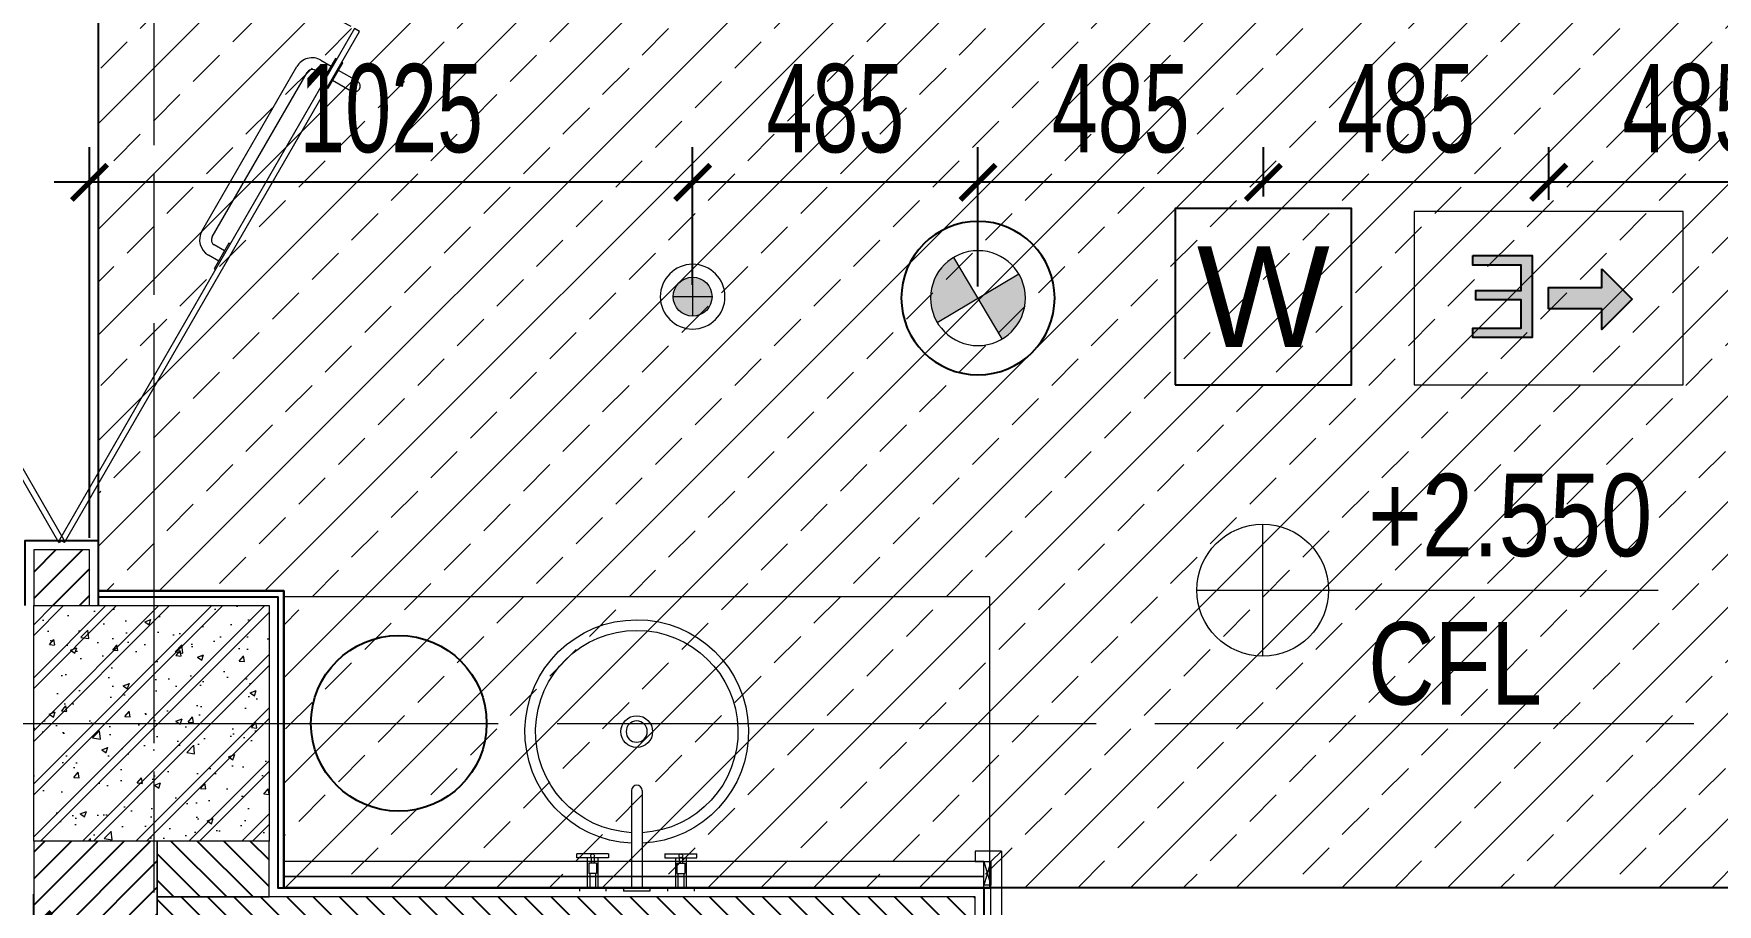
# Model space of a CAD drawing. Header units: millimetres. Extents: x -343543 to 400519, y -115663 to 104219.
# Drawn here: x -254459 to -251597, y 9692 to 11172 of the extents above; entities that cross this region are included whole.
import ezdxf
from ezdxf.enums import TextEntityAlignment as Align
from ezdxf.xclip import XClip

# ---------------------------------------------------------------- set-up
doc = ezdxf.new("R2010")
doc.units = ezdxf.units.MM
doc.header["$XCLIPFRAME"] = 0
doc.linetypes.add('XREF MAT BANG TUONG XAY$0$CENTER', pattern=[50.8, 31.75, -6.35, 6.35, -6.35])
doc.layers.get('0').update_dxf_attribs({"color": 231, "lineweight": 0})
doc.layers.get('DefPoints').update_dxf_attribs({"color": 191})
for name, color, linetype, lineweight in [('1-INNO-E-Emergency', 1, 'EME', 5), ('A-CLNG', 157, 'Continuous', 25), ('A-PATT', 252, 'Continuous', 9), ('A-SYMBOLS', 10, 'Continuous', 13), ('E-EX', 3, 'Continuous', 25), ('fix lighting', 2, 'Continuous', 5), ('SME-E-LTG-DIM', 55, 'Continuous', 18), ('XREF MAT BANG TUONG XAY$0$$0$A-WALL-INT', 8, 'Continuous', 9), ('XREF MAT BANG TUONG XAY$0$01.Xref _MB T1$0$A-DOOR', 8, 'Continuous', 9), ('XREF MAT BANG TUONG XAY$0$01.Xref _MB T1$0$A-FURN', 8, 'Continuous', 5), ('XREF MAT BANG TUONG XAY$0$01.Xref _MB T1$0$A-TEXT', 8, 'Continuous', 25), ('XREF MAT BANG TUONG XAY$0$A-GRID', 8, 'XREF MAT BANG TUONG XAY$0$CENTER', 15), ('XREF MAT BANG TUONG XAY$0$A-WALL-INT', 8, 'Continuous', 9), ('XREF MAT BANG TUONG XAY$0$xref_IKIGAI_Cot$0$A-FNSH', 8, 'Continuous', 9), ('XREF MAT BANG TUONG XAY$0$xref_IKIGAI_Cot$0$A-PATT', 8, 'Continuous', 5)]:
    doc.layers.add(name, color=color, linetype=linetype, lineweight=lineweight)
for name, color, linetype in [('EL - BLOCK - DATA', 2, 'Continuous'), ('XREF MAT BANG NOI THAT$0$A-FURN', 8, 'Continuous'), ('XREF MAT BANG TUONG XAY$0$A-FNSH', 8, 'Continuous'), ('XREF MAT BANG TUONG XAY$0$A-FURN', 8, 'Continuous'), ('XREF MAT BANG TUONG XAY$0$A-PATT', 8, 'Continuous')]:
    doc.layers.add(name, color=color, linetype=linetype)
doc.styles.add('ELV-TEXT', font='arial.ttf')
doc.styles.add('ROMANSssss', font='vntimeh.shx', dxfattribs={"width": 0.7})
doc.styles.add('SM-DIMTEXT', font='SME.shx', dxfattribs={"width": 0.7})
doc.styles.add('VTK _ Arial_2.5 mm', font='arial.ttf', dxfattribs={"width": 0.8, "height": 2.5})
doc.linetypes.add('EME', pattern='A,2463.214661,-165.6529,["E",ROMANSssss,S=300,R=360,X=0,Y=-153.361507],-321.423057,2528.257516', length=5478.548134)
doc.dimstyles.new('SDIM-100', dxfattribs={"dimscale": 100, "dimtxt": 2, "dimasz": 0.6, "dimexe": 0.6, "dimexo": 0.2, "dimgap": 0.5, "dimtad": 1, "dimdec": 0, "dimzin": 12, "dimtxsty": 'SM-DIMTEXT', "dimblk": 'ARCHTICK', "dimblk1": 'ARCHTICK', "dimblk2": 'ARCHTICK', "dimcen": 0.12, "dimdle": 0.6, "dimclrd": 7, "dimclre": 8, "dimadec": 0, "dimazin": 3, "dimtfac": 2, "dimtix": 1, "dimtmove": 1, "dimatfit": 3, "dimfxl": 1, "dimtzin": 0, "dimarcsym": 1})

# ---------------------------------------------------------------- blocks, each defined once
blk = doc.blocks.new('XREF MAT BANG TUONG XAY$0$00.xref_IKIGAI_Truc')
at = {"layer": 'XREF MAT BANG TUONG XAY$0$A-GRID', "color": 8, "ltscale": 20}
for points in [[(8600, -4179.1), (8600, 22924.4)], [(-2907.5, 10000), (42750, 10000)]]:
    blk.add_lwpolyline(points, dxfattribs=at)
blk = doc.blocks.new('*U220')
at = {"layer": 'XREF MAT BANG TUONG XAY$0$A-PATT'}
h = blk.add_hatch(dxfattribs=at)
h.set_pattern_fill('ANSI31', color=8, scale=10)
h.set_pattern_definition([(45, (38946.79, -11293.564), (-22.45064, 22.45064), [])])
h.paths.add_polyline_path([(-38.7, 47.5), (3461.3, 47.5), (3461.3, -162.5), (-38.7, -162.5)])
at = {"layer": 'XREF MAT BANG TUONG XAY$0$A-WALL-INT', "color": 8}
blk.add_lwpolyline([(-38.7, 47.5), (3461.3, 47.5), (3461.3, -162.5), (-38.7, -162.5)], close=True, dxfattribs=at)
blk = doc.blocks.new('XREF MAT BANG TUONG XAY$0$01.Xref _MB T1$0$Phong tam')
at = {"layer": 'XREF MAT BANG TUONG XAY$0$A-FURN', "color": 8, "xscale": -1, "rotation": 270}
blk.add_blockref('*U220', (-47.5, 3338.7), dxfattribs=at)
blk = doc.blocks.new('XREF MAT BANG TUONG XAY$0$xref_IKIGAI_Cot')
at = {"layer": 'XREF MAT BANG TUONG XAY$0$xref_IKIGAI_Cot$0$A-PATT'}
h = blk.add_hatch(dxfattribs=at)
h.set_pattern_fill('BT-01', color=8, scale=15, pattern_type=2)
h.set_pattern_definition([(50, (180, 180), (107.589, -9.4128), [11.25, -123.75]), (355, (180, 180), (-20.8127, 112.8288), [9, -99]), (100.4514, (188.97, 179.22), (86.7764, 103.4159), [9.561, -105.1713]), (46.1842, (180, 210), (160.0862, -24.8279), [16.875, -185.625]), (96.6356, (193.34, 207.93), (140.1994, 146.1177), [14.3415, -157.757]), (351.1842, (180, 210), (140.1993, 146.1178), [13.5, -148.5]), (21, (195, 202.5), (89.53606, -60.39283), [11.25, -123.75]), (326, (195, 202.5), (36.4973, 108.7725), [9, -99]), (71.4514, (202.46, 197.47), (126.0334, 48.3796), [9.561, -105.1713]), (37.5, (180, 180), (1.82398, 49.93408), [0, -97.8, 0, -100.5, 0, -99.375]), (7.5, (180, 180), (39.46043, 59.16176), [0, -57.3, 0, -95.55, 0, -37.875]), (327.5, (146.55, 180), (80.07337, -3.38323), [0, -37.5, 0, -117, 0, -155.25]), (317.5, (131.55, 180), (87.47793, 15.01575), [0, -48.75, 0, -77.7, 0, -110.25]), (45, (180, 180), (-45.07806, 45.07806), []), (45, (180, 198.375), (-45.07806, 45.07806), [])])
h.paths.add_polyline_path([(8395, 10200), (8795, 10200), (8795, 9800), (8395, 9800)])
at = {"layer": 'XREF MAT BANG TUONG XAY$0$A-GRID', "color": 8, "ltscale": 20}
for points in [[(8600, -4179.1), (8600, 22924.4)], [(-2907.5, 10000), (42750, 10000)]]:
    blk.add_lwpolyline(points, dxfattribs=at)
at = {"layer": 'XREF MAT BANG TUONG XAY$0$xref_IKIGAI_Cot$0$A-FNSH', "color": 8}
blk.add_lwpolyline([(8395, 10200), (8795, 10200), (8795, 9800), (8395, 9800)], close=True, dxfattribs=at)
blk = doc.blocks.new('*U217')
at = {"layer": 'XREF MAT BANG TUONG XAY$0$A-PATT'}
h = blk.add_hatch(dxfattribs=at)
h.set_pattern_fill('ANSI31', color=8, scale=10)
h.set_pattern_definition([(45, (36836.79, -11178.564), (-22.45064, 22.45064), [])])
h.paths.add_polyline_path([(-38.7, 47.5), (1351.3, 47.5), (1351.3, -47.5), (-38.7, -47.5)])
at = {"layer": 'XREF MAT BANG TUONG XAY$0$A-WALL-INT', "color": 8}
blk.add_lwpolyline([(-38.7, 47.5), (1351.3, 47.5), (1351.3, -47.5), (-38.7, -47.5)], close=True, dxfattribs=at)
blk = doc.blocks.new('*U271')
at = {"layer": 'XREF MAT BANG TUONG XAY$0$A-PATT'}
h = blk.add_hatch(dxfattribs=at)
h.set_pattern_fill('ANSI31', color=8, scale=10)
h.set_pattern_definition([(45, (35636.78, -11178.564), (-22.45064, 22.45064), [])])
h.paths.add_polyline_path([(-38.7, 47.5), (151.3, 47.5), (151.3, -47.5), (-38.7, -47.5)])
at = {"layer": 'XREF MAT BANG TUONG XAY$0$A-WALL-INT', "color": 8}
blk.add_lwpolyline([(-38.7, 47.5), (151.3, 47.5), (151.3, -47.5), (-38.7, -47.5)], close=True, dxfattribs=at)
blk = doc.blocks.new('XREF MAT BANG TUONG XAY$0$01.Xref _MB T1$0$YLD.Studio-01-146')
at = {"color": 8}
for p, q in [((-56.7, 102), (-63, 102)), ((-63, 48), (-63, 102)), ((-56.7, 48), (-56.7, 102)), ((-5.4, 97.5), (-5.4, 52.5)), ((-5.4, 97.5), (0, 97.5)), ((-56.7, 84), (-5.4, 84)), ((-56.7, 77.7), (-47.7, 77.7)), ((-56.7, 72.3), (-47.7, 72.3)), ((-56.7, 66), (-5.4, 66)), ((-47.7, 81.7), (-29.7, 81.7)), ((-47.7, 68.3), (-47.7, 81.7)), ((-47.7, 68.3), (-29.7, 68.3)), ((-29.7, 68.3), (-29.7, 81.7)), ((-29.7, 79.9), (-5.4, 79.9)), ((-29.7, 70.1), (-5.4, 70.1)), ((-63, 48), (-56.7, 48)), ((-5.4, 52.5), (0, 52.5)), ((-171, 8.9), (-5.4, 8.9)), ((-5.4, 22.4), (0, 22.4)), ((-5.4, -22.4), (-5.4, 22.4)), ((0, -22.4), (0, 22.4)), ((-171, -9.1), (-5.4, -9.1)), ((-5.4, -22.4), (0, -22.4)), ((-63, -48), (-56.7, -48)), ((-63, -48), (-63, -102)), ((-56.7, -48), (-56.7, -102)), ((-5.4, -52.5), (0, -52.5)), ((-5.4, -97.5), (-5.4, -52.5)), ((-56.7, -66), (-5.4, -66)), ((-56.7, -72.3), (-47.7, -72.3)), ((-56.7, -77.7), (-47.7, -77.7)), ((-56.7, -84), (-5.4, -84)), ((-47.7, -68.3), (-47.7, -81.7)), ((-47.7, -68.3), (-29.7, -68.3)), ((-47.7, -81.7), (-29.7, -81.7)), ((-29.7, -68.3), (-29.7, -81.7)), ((-29.7, -70.1), (-5.4, -70.1)), ((-29.7, -79.9), (-5.4, -79.9)), ((-56.7, -102), (-63, -102)), ((-5.4, -97.5), (0, -97.5))]:
    blk.add_line(p, q, dxfattribs=at)
blk.add_circle((-271, 0), 18, dxfattribs=at)
for radius, start, end in [(190, 2.6742, 357.2441), (172, 2.9543, 356.9555)]:
    blk.add_arc((-271, 0), radius, start, end, dxfattribs=at)
at = {"color": 8, "extrusion": (0, 0, -1)}
for centre, major_axis, start_param, end_param in [((-59.9, 75), (-2.23, 2.23), 3.926991, 10.210176), ((-271, 0), (-27, 0), 4.711725, 10.99491), ((-171, -0.1), (-9, 0.01), 4.710846, 7.852438), ((-59.9, -75), (-2.23, 2.23), 3.926991, 10.210176)]:
    blk.add_ellipse(centre, major_axis=major_axis, ratio=1, start_param=start_param, end_param=end_param, dxfattribs=at)
blk = doc.blocks.new('*U286')
at = {"color": 8}
for p, q in [((-324.2, -4.2), (-319.2, 4.5)), ((549.4, -497), (-319.2, 4.5)), ((-324.2, -4.2), (544.4, -505.6)), ((154.3, -266.1), (164.3, -248.7)), ((195.3, -255), (474.6, -416.3)), ((205.3, -237.7), (484.6, -399)), ((141.3, -258.6), (140.1, -260.7)), ((184.6, -283.6), (141.3, -258.6)), ((171.6, -276.1), (181.7, -258.7)), ((183.4, -285.7), (184.6, -283.6)), ((449, -450.6), (448, -452.3)), ((448, -452.3), (491.3, -477.3)), ((455.2, -439.8), (454, -441.9)), ((498.5, -464.8), (455.2, -439.8)), ((478.2, -430), (468.2, -447.3)), ((495.5, -440), (485.5, -457.3)), ((442.5, -491.8), (461, -459.8)), ((459.8, -501.8), (478.3, -469.8)), ((491.3, -477.3), (492.3, -475.6)), ((497.3, -466.9), (498.5, -464.8)), ((544.4, -505.6), (549.4, -497))]:
    blk.add_line(p, q, dxfattribs=at)
at = {"color": 8, "ltscale": 0.25}
blk.add_arc((-324.2, -4.2), 1002.9, 330.955, 0, dxfattribs=at)
at = {"color": 8}
for centre, radius, start, end in [((190.3, -263.7), 30, 59.9694, 149.9694), ((190.3, -263.7), 10, 59.9694, 149.9694), ((469.6, -425), 30, 329.9694, 59.9694), ((469.6, -425), 10, 329.9694, 59.9694), ((451.2, -496.8), 10, 149.9694, 329.9694)]:
    blk.add_arc(centre, radius, start, end, dxfattribs=at)
blk = doc.blocks.new('*U285')
at = {"layer": 'XREF MAT BANG TUONG XAY$0$A-PATT'}
h = blk.add_hatch(dxfattribs=at)
h.set_pattern_fill('ANSI31', color=8, scale=10)
h.set_pattern_definition([(45, (35541.79, -11178.564), (-22.45064, 22.45064), [])])
h.paths.add_polyline_path([(-38.7, 47.5), (56.3, 47.5), (56.3, -47.5), (-38.7, -47.5)])
at = {"layer": 'XREF MAT BANG TUONG XAY$0$A-WALL-INT', "color": 8}
blk.add_lwpolyline([(-38.7, 47.5), (56.3, 47.5), (56.3, -47.5), (-38.7, -47.5)], close=True, dxfattribs=at)
blk = doc.blocks.new('XREF MAT BANG NOI THAT')
at = {"layer": 'XREF MAT BANG NOI THAT$0$A-FURN', "color": 8}
blk.add_circle((9015.6, 10000), 149.3, dxfattribs=at)
blk = doc.blocks.new('01.Xref _MB T1')
at = {"layer": 'XREF MAT BANG TUONG XAY$0$$0$A-WALL-INT', "color": 8}
for points in [[(8819.99075, 9739.99992), (10010.00009, 9739.99992), (10010.00009, 9764.99992), (8819.99075, 9764.99992)], [(9995.00011, 9782.99992), (9995.00011, 9764.99992), (10022.00011, 9764.99992), (10040.00011, 9782.99992)], [(10010.00011, 9764.99992), (10022.00011, 9764.99992), (10022.00011, 9724.99992), (10010.00011, 9724.99992)], [(10022.00011, 9764.99992), (10040.00011, 9782.99992), (10040.00011, 9572), (10022.00011, 9590)], [(8819.99075, 9719.99985), (10010.00009, 9719.99985), (10010.00009, 9739.99985), (8819.99075, 9739.99985)]]:
    blk.add_lwpolyline(points, close=True, dxfattribs=at)
for points in [[(10010.00011, 9764.99992), (10022.00011, 9724.99992)], [(10022.00011, 9764.99992), (10010.00011, 9724.99992)]]:
    blk.add_lwpolyline(points, dxfattribs=at)
at = {"layer": 'XREF MAT BANG TUONG XAY$0$01.Xref _MB T1$0$A-FURN', "color": 8}
blk.add_lwpolyline([(8819.99075, 9719.99985), (10020.00014, 9719.99985), (10020.0002, 10214.99985), (8819.99081, 10214.99985)], close=True, dxfattribs=at)
at = {"color": 8}
blk.add_blockref('XREF MAT BANG TUONG XAY$0$00.xref_IKIGAI_Truc', (0.00011, 0), dxfattribs=at)
at = {"layer": 'XREF MAT BANG TUONG XAY$0$01.Xref _MB T1$0$A-DOOR', "color": 8, "xscale": -1, "rotation": 270}
blk.add_blockref('*U286', (8441.68832, 10631.26897), dxfattribs=at)
at = {"layer": 'XREF MAT BANG TUONG XAY$0$01.Xref _MB T1$0$A-DOOR', "color": 8, "rotation": 89.99999999999997}
blk.add_blockref('*U286', (8443.31445, 10631.26897), dxfattribs=at)
at = {"layer": 'XREF MAT BANG TUONG XAY$0$01.Xref _MB T1$0$A-FURN', "color": 8, "xscale": -1, "rotation": 90}
blk.add_blockref('XREF MAT BANG TUONG XAY$0$01.Xref _MB T1$0$YLD.Studio-01-146', (9419.99039, 9714.99985), dxfattribs=at)
at = {"layer": 'XREF MAT BANG TUONG XAY$0$01.Xref _MB T1$0$A-TEXT', "color": 8}
blk.add_blockref('XREF MAT BANG TUONG XAY$0$01.Xref _MB T1$0$Phong tam', (8605.00011, 2999.99999), dxfattribs=at)
at = {"layer": 'XREF MAT BANG TUONG XAY$0$A-FNSH', "color": 8}
for points in [[(8505, 10199.99999), (8505, 10309.99999), (8380.00277, 10309.99999), (8379.98245, 10200.00276)], [(8505, 10224.99999), (8819.99075, 10224.99999), (8819.99075, 9720.39991)], [(8505, 10214.99999), (8809.99075, 10214.99999), (8809.99075, 9720.39991), (10010.00008, 9720.39978), (10010.00011, 9590), (8620.00011, 9590), (8620.00011, 6314.99999), (8959.99001, 6314.99999), (8959.99978, 6110.00054), (9979.992, 6110.00054), (9980.00177, 6224.99989), (10309.99073, 6224.99989), (10309.99073, 6110.00054), (12585.00011, 6110), (12585.00011, 9590), (11385.00008, 9590), (11385.00008, 9720.00002), (12585.00011, 9719.99859), (12585.00011, 10215), (12710.00011, 10215), (12710.00011, 6110.00056), (13999.99083, 6110.00206)]]:
    blk.add_lwpolyline(points, dxfattribs=at)
at = {"color": 8}
ref = blk.add_blockref('XREF MAT BANG TUONG XAY$0$xref_IKIGAI_Cot', (-0.00927, -0.00001), dxfattribs=at)
XClip(ref).set_block_clipping_path([(-1610.3425959283, -2225.6693134198), (41829.1295208634, 21555.8819575264)])
at = {"layer": 'XREF MAT BANG TUONG XAY$0$A-FURN', "color": 8, "xscale": -1, "rotation": 270}
blk.add_blockref('*U285', (8442.5, 10238.6983), dxfattribs=at)
at = {"layer": 'XREF MAT BANG TUONG XAY$0$A-FURN', "color": 8, "xscale": -1}
for name, p in [('*U271', (8756.29243, 9752.49999)), ('*U217', (9956.3018, 9657.49999))]:
    blk.add_blockref(name, p, dxfattribs=at)
at = {"layer": 'A-PATT', "color": 8}
blk.add_blockref('XREF MAT BANG NOI THAT', (0, 0), dxfattribs=at)
blk = doc.blocks.new('_ArchTick')
at = {"color": 0, "linetype": 'ByBlock', "const_width": 0.15}
blk.add_lwpolyline([(-0.5, -0.5), (0.5, 0.5)], dxfattribs=at)
blk = doc.blocks.new('*D992')
at = {"layer": 'DefPoints', "color": 0, "transparency": 16777216}
for p in [(-254459, 9649.8), (-254834, 9470), (-254459, 9470)]:
    blk.add_point(p, dxfattribs=at)
at = {"layer": 'SME-E-LTG-DIM', "color": 8, "lineweight": -2, "transparency": 16777216}
for p, q in [((-254834, 9490), (-254834, 9709.8)), ((-254459, 9490), (-254459, 9709.8))]:
    blk.add_line(p, q, dxfattribs=at)
at = {"layer": 'SME-E-LTG-DIM', "color": 7, "lineweight": -2, "transparency": 16777216}
blk.add_line((-254894, 9649.8), (-254399, 9649.8), dxfattribs=at)
at = {"layer": 'SME-E-LTG-DIM', "color": 7, "lineweight": -2, "transparency": 16777216, "xscale": 60, "yscale": 60, "zscale": 60, "rotation": 180}
blk.add_blockref('_ArchTick', (-254834, 9649.8), dxfattribs=at)
at = {"layer": 'SME-E-LTG-DIM', "color": 7, "lineweight": -2, "transparency": 16777216, "xscale": 60, "yscale": 60, "zscale": 60}
blk.add_blockref('_ArchTick', (-254459, 9649.8), dxfattribs=at)
at = {"layer": 'SME-E-LTG-DIM', "color": 0, "transparency": 16777216, "insert": (-254646.5, 9774.8), "char_height": 150, "attachment_point": 5, "style": 'SM-DIMTEXT'}
blk.add_mtext('375', dxfattribs=at)
blk = doc.blocks.new('*D1019')
at = {"layer": 'DefPoints', "color": 0, "transparency": 16777216}
for p in [(-251884, 10919.3), (-251884, 10869.5), (-251399, 10725)]:
    blk.add_point(p, dxfattribs=at)
at = {"layer": 'SME-E-LTG-DIM', "color": 8, "lineweight": -2, "transparency": 16777216}
for p, q in [((-251884, 10889.5), (-251884, 10979.3)), ((-251399, 10745), (-251399, 10979.3))]:
    blk.add_line(p, q, dxfattribs=at)
at = {"layer": 'SME-E-LTG-DIM', "color": 7, "lineweight": -2, "transparency": 16777216}
blk.add_line((-251339, 10919.3), (-251944, 10919.3), dxfattribs=at)
at = {"layer": 'SME-E-LTG-DIM', "color": 7, "lineweight": -2, "transparency": 16777216, "xscale": 60, "yscale": 60, "zscale": 60, "rotation": 180}
blk.add_blockref('_ArchTick', (-251884, 10919.3), dxfattribs=at)
at = {"layer": 'SME-E-LTG-DIM', "color": 7, "lineweight": -2, "transparency": 16777216, "xscale": 60, "yscale": 60, "zscale": 60}
blk.add_blockref('_ArchTick', (-251399, 10919.3), dxfattribs=at)
at = {"layer": 'SME-E-LTG-DIM', "color": 0, "transparency": 16777216, "insert": (-251641.5, 11044.3), "char_height": 150, "attachment_point": 5, "style": 'SM-DIMTEXT'}
blk.add_mtext('485', dxfattribs=at)
blk = doc.blocks.new('*D1020')
at = {"layer": 'DefPoints', "color": 0, "transparency": 16777216}
for p in [(-252369, 10919.3), (-252369, 10875), (-251884, 10869.5)]:
    blk.add_point(p, dxfattribs=at)
at = {"layer": 'SME-E-LTG-DIM', "color": 8, "lineweight": -2, "transparency": 16777216}
for p, q in [((-252369, 10895), (-252369, 10979.3)), ((-251884, 10889.5), (-251884, 10979.3))]:
    blk.add_line(p, q, dxfattribs=at)
at = {"layer": 'SME-E-LTG-DIM', "color": 7, "lineweight": -2, "transparency": 16777216}
blk.add_line((-251824, 10919.3), (-252429, 10919.3), dxfattribs=at)
at = {"layer": 'SME-E-LTG-DIM', "color": 7, "lineweight": -2, "transparency": 16777216, "xscale": 60, "yscale": 60, "zscale": 60, "rotation": 180}
blk.add_blockref('_ArchTick', (-252369, 10919.3), dxfattribs=at)
at = {"layer": 'SME-E-LTG-DIM', "color": 7, "lineweight": -2, "transparency": 16777216, "xscale": 60, "yscale": 60, "zscale": 60}
blk.add_blockref('_ArchTick', (-251884, 10919.3), dxfattribs=at)
at = {"layer": 'SME-E-LTG-DIM', "color": 0, "transparency": 16777216, "insert": (-252126.5, 11044.3), "char_height": 150, "attachment_point": 5, "style": 'SM-DIMTEXT'}
blk.add_mtext('485', dxfattribs=at)
blk = doc.blocks.new('*D1021')
at = {"layer": 'DefPoints', "color": 0, "transparency": 16777216}
for p in [(-252854, 10919.3), (-252369, 10875), (-252854, 10722.5)]:
    blk.add_point(p, dxfattribs=at)
at = {"layer": 'SME-E-LTG-DIM', "color": 8, "lineweight": -2, "transparency": 16777216}
for p, q in [((-252854, 10742.5), (-252854, 10979.3)), ((-252369, 10895), (-252369, 10979.3))]:
    blk.add_line(p, q, dxfattribs=at)
at = {"layer": 'SME-E-LTG-DIM', "color": 7, "lineweight": -2, "transparency": 16777216}
blk.add_line((-252309, 10919.3), (-252914, 10919.3), dxfattribs=at)
at = {"layer": 'SME-E-LTG-DIM', "color": 7, "lineweight": -2, "transparency": 16777216, "xscale": 60, "yscale": 60, "zscale": 60, "rotation": 180}
blk.add_blockref('_ArchTick', (-252854, 10919.3), dxfattribs=at)
at = {"layer": 'SME-E-LTG-DIM', "color": 7, "lineweight": -2, "transparency": 16777216, "xscale": 60, "yscale": 60, "zscale": 60}
blk.add_blockref('_ArchTick', (-252369, 10919.3), dxfattribs=at)
at = {"layer": 'SME-E-LTG-DIM', "color": 0, "transparency": 16777216, "insert": (-252611.5, 11044.3), "char_height": 150, "attachment_point": 5, "style": 'SM-DIMTEXT'}
blk.add_mtext('485', dxfattribs=at)
blk = doc.blocks.new('*D1022')
at = {"layer": 'DefPoints', "color": 0, "transparency": 16777216}
for p in [(-253339, 10919.3), (-253339, 10725), (-252854, 10722.5)]:
    blk.add_point(p, dxfattribs=at)
at = {"layer": 'SME-E-LTG-DIM', "color": 8, "lineweight": -2, "transparency": 16777216}
for p, q in [((-253339, 10745), (-253339, 10979.3)), ((-252854, 10742.5), (-252854, 10979.3))]:
    blk.add_line(p, q, dxfattribs=at)
at = {"layer": 'SME-E-LTG-DIM', "color": 7, "lineweight": -2, "transparency": 16777216}
blk.add_line((-252794, 10919.3), (-253399, 10919.3), dxfattribs=at)
at = {"layer": 'SME-E-LTG-DIM', "color": 7, "lineweight": -2, "transparency": 16777216, "xscale": 60, "yscale": 60, "zscale": 60, "rotation": 180}
blk.add_blockref('_ArchTick', (-253339, 10919.3), dxfattribs=at)
at = {"layer": 'SME-E-LTG-DIM', "color": 7, "lineweight": -2, "transparency": 16777216, "xscale": 60, "yscale": 60, "zscale": 60}
blk.add_blockref('_ArchTick', (-252854, 10919.3), dxfattribs=at)
at = {"layer": 'SME-E-LTG-DIM', "color": 0, "transparency": 16777216, "insert": (-253096.5, 11044.3), "char_height": 150, "attachment_point": 5, "style": 'SM-DIMTEXT'}
blk.add_mtext('485', dxfattribs=at)
blk = doc.blocks.new('*D1023')
at = {"layer": 'DefPoints', "color": 0, "transparency": 16777216}
for p in [(-254364, 10919.3), (-253339, 10725), (-254364, 10295)]:
    blk.add_point(p, dxfattribs=at)
at = {"layer": 'SME-E-LTG-DIM', "color": 8, "lineweight": -2, "transparency": 16777216}
for p, q in [((-254364, 10315), (-254364, 10979.3)), ((-253339, 10745), (-253339, 10979.3))]:
    blk.add_line(p, q, dxfattribs=at)
at = {"layer": 'SME-E-LTG-DIM', "color": 7, "lineweight": -2, "transparency": 16777216}
blk.add_line((-253279, 10919.3), (-254424, 10919.3), dxfattribs=at)
at = {"layer": 'SME-E-LTG-DIM', "color": 7, "lineweight": -2, "transparency": 16777216, "xscale": 60, "yscale": 60, "zscale": 60, "rotation": 180}
blk.add_blockref('_ArchTick', (-254364, 10919.3), dxfattribs=at)
at = {"layer": 'SME-E-LTG-DIM', "color": 7, "lineweight": -2, "transparency": 16777216, "xscale": 60, "yscale": 60, "zscale": 60}
blk.add_blockref('_ArchTick', (-253339, 10919.3), dxfattribs=at)
at = {"layer": 'SME-E-LTG-DIM', "color": 0, "transparency": 16777216, "insert": (-253851.5, 11044.3), "char_height": 150, "attachment_point": 5, "style": 'SM-DIMTEXT'}
blk.add_mtext('1025', dxfattribs=at)
blk = doc.blocks.new('Den downligh su co')
at = {"layer": '1-INNO-E-Emergency'}
h = blk.add_hatch(color=1, dxfattribs=at)
h.dxf.hatch_style = 1
h.paths.add_polyline_path([(-51.3, 51.3), (0, 0), (51.3, 51.3, 0.414214)])
h.paths.add_polyline_path([(0, 0), (-51.3, -51.3, 0.414214), (51.3, -51.3)])
at = {"layer": '1-INNO-E-Emergency', "color": 1}
for points in [[(-51.3, 51.3), (51.3, -51.3)], [(-51.3, -51.3), (51.3, 51.3)]]:
    blk.add_lwpolyline(points, dxfattribs=at)
blk.add_circle((0, 0), 72.5, dxfattribs=at)
at = {"layer": 'DefPoints', "ltscale": 5}
blk.add_circle((0, 0), 117.2, dxfattribs=at)
blk = doc.blocks.new('ĐÈN EXIT CHỈ HƯỚNG')
at = {"lineweight": 9}
h = blk.add_hatch(color=256, dxfattribs=at)
h.paths.add_polyline_path([(-17.9, -64.8), (78.3, -64.8), (78.3, -49.1), (-0.3, -49.1), (-0.3, -8.2), (73.3, -8.2), (73.3, 7.3), (-0.3, 7.3), (-0.3, 52.7), (78.3, 52.7), (78.3, 68.3), (-17.9, 68.3)])
h.paths.add_polyline_path([(-130.5, -43.1), (-130.6, -12.8), (-44.6, -12.8), (-44.6, 21.7), (-130.6, 21.7), (-130.6, 55.2), (-179.6, 6.1)])
blk.add_line((-44.6, 21.7), (-44.6, -12.8))
at = {"lineweight": 15, "flags": 128}
blk.add_lwpolyline([(173.2, -135.6), (173.2, 144.4), (-262.4, 144.4), (-262.4, -135.6)], close=True, dxfattribs=at)
at = {"flags": 128}
for points in [[(-130.6, -43), (-179.6, 6.1), (-130.6, 55.2), (-130.6, 21.7), (-44.6, 21.7), (-44.6, -12.8), (-130.6, -12.8)], [(78.3, -64.8), (-17.9, -64.8), (-17.9, 68.3), (78.3, 68.3), (78.3, 52.7), (-0.3, 52.7), (-0.3, 7.3), (73.3, 7.3), (73.3, -8.2), (-0.3, -8.2), (-0.3, -49.1), (78.3, -49.1)]]:
    blk.add_lwpolyline(points, close=True, dxfattribs=at)
blk = doc.blocks.new('Exit su co')
at = {"layer": '1-INNO-E-Emergency', "xscale": -1.112275862068966, "yscale": 1.112275862068966, "zscale": 1.112275862068966, "rotation": 255.7726182171235}
blk.add_blockref('Den downligh su co', (10000, 10725), dxfattribs=at)
at = {"layer": 'E-EX', "color": 3, "true_color": 0x00ff00, "xscale": 1.050000000000056, "yscale": 1.050000000000056, "zscale": 1.050000000000056, "rotation": 180}
blk.add_blockref('ĐÈN EXIT CHỈ HƯỚNG', (10923.1, 10729.6), dxfattribs=at)
blk = doc.blocks.new('WIFI')
at = {"color": 0, "ltscale": 20}
blk.add_lwpolyline([(-103.9, -103.9), (103.9, -103.9), (103.9, 103.9), (-103.9, 103.9)], close=True, dxfattribs=at)
at = {"color": 0, "ltscale": 20, "style": 'ELV-TEXT'}
blk.add_text('W', height=118.8, dxfattribs=at).set_placement((0, 0), align=Align.MIDDLE_CENTER)
blk = doc.blocks.new('XR-TRAN_SANH$0$A$C896e62ca')
at = {"layer": 'A-PATT', "true_color": 0x848484}
h = blk.add_hatch(color=252, dxfattribs=at)
h.dxf.hatch_style = 1
edge = h.paths.add_edge_path()
edge.add_arc((0, 0), 33, 0, 360)
at = {"color": 0, "linetype": 'ByBlock'}
for p, q in [((0, 33), (0, -33)), ((33, 0), (-33, 0))]:
    blk.add_line(p, q, dxfattribs=at)
blk.add_circle((0, 0), 33, dxfattribs=at)
for start, end in [(90, 270), (270, 90)]:
    blk.add_arc((0, 0), 55, start, end, dxfattribs=at)
blk = doc.blocks.new('*U1475')
blk.add_line((-2, 0), (12, 0))
blk.add_lwpolyline([(0, -2), (0, 2)])
at = {"layer": 'A-SYMBOLS'}
blk.add_circle((0, 0), 2, dxfattribs=at)
at = {"color": 7, "style": 'VTK _ Arial_2.5 mm', "width": 0.8, "flags": 4}
blk.add_attdef('FINISHFLOORLEVEL', text='', height=2.5, dxfattribs=at).set_placement((3.2, 3.532), align=Align.TOP_LEFT)
blk.add_attdef('NAMEOFLEVEL', (3.2, -3.468), '', height=2.5, dxfattribs=at)

msp = doc.modelspace()

# ---------------------------------------------------------------- block references
at = {"layer": 'A-SYMBOLS'}
msp.add_blockref('01.Xref _MB T1', (-262854, 0), dxfattribs=at)

# ---------------------------------------------------------------- next in the draw order: hatches: boundary and pattern name
at = {"layer": 'A-PATT'}
h = msp.add_hatch(dxfattribs=at)
h.set_pattern_fill('ANSI33', color=256, scale=20, double=1)
h.set_pattern_definition([(45, (-262854.02, -1e-05), (-89.8026, 89.8026), []), (45, (-262764.22, -1e-05), (-89.8026, 89.8026), [63.5, -31.75])])
h.paths.add_polyline_path([(-254349, 10225), (-254349, 11335), (-248764, 11335), (-248764, 6325), (-248879, 6325), (-248879, 6235), (-250134, 6235), (-250134, 10225), (-250279, 10225), (-250279, 9720.4), (-254034, 9720.4), (-254034, 10225)])

# ---------------------------------------------------------------- next in the draw order: linework, layer by layer
at = {"layer": 'A-CLNG', "color": 251}
msp.add_lwpolyline([(-254349, 10225), (-254349, 11335), (-248764, 11335), (-248764, 6325), (-248879, 6325), (-248879, 6235), (-250134, 6235), (-250134, 10225), (-250279, 10225), (-250279, 9720.4), (-254034, 9720.4), (-254034, 10225)], close=True, dxfattribs=at)

# ---------------------------------------------------------------- next in the draw order: block references
at = {"layer": 'A-SYMBOLS'}
ref = msp.add_blockref('*U1475', (-252370.1, 10226.2), dxfattribs=dict(at, xscale=56, yscale=56, zscale=56))
ref.add_attrib('FINISHFLOORLEVEL', '+2.550', dxfattribs={"layer": '0', "color": 7, "height": 140, "style": 'VTK _ Arial_2.5 mm', "width": 0.8}).set_placement((-252190.9, 10424), align=Align.TOP_LEFT)
ref.add_attrib('NAMEOFLEVEL', 'CFL', (-252190.9, 10032), dxfattribs={"layer": '0', "color": 7, "height": 140, "style": 'VTK _ Arial_2.5 mm', "width": 0.8})
at = {"layer": 'EL - BLOCK - DATA', "xscale": 1.443375672969599, "yscale": 1.443375672969599, "zscale": 1.443375672969599}
msp.add_blockref('WIFI', (-252369, 10725), dxfattribs=at)
at = {"layer": 'fix lighting'}
for name, p in [('Exit su co', (-262854, -2.5)), ('XR-TRAN_SANH$0$A$C896e62ca', (-253339, 10725))]:
    msp.add_blockref(name, p, dxfattribs=at)

# ---------------------------------------------------------------- next in the draw order: dimensions: what is measured, and where the dimension line sits
at = {"layer": 'SME-E-LTG-DIM'}
for base, p1, p2, picture, middle in [((-254364, 10919.3), (-253339, 10725), (-254364, 10295), '*D1023', (-253851.5, 11044.3)), ((-253339, 10919.3), (-252854, 10722.5), (-253339, 10725), '*D1022', (-253096.5, 11044.3)), ((-252854, 10919.3), (-252369, 10875), (-252854, 10722.5), '*D1021', (-252611.5, 11044.3)), ((-252369, 10919.3), (-251884, 10869.5), (-252369, 10875), '*D1020', (-252126.5, 11044.3)), ((-251884, 10919.3), (-251399, 10725), (-251884, 10869.5), '*D1019', (-251641.5, 11044.3)), ((-254459, 9649.8), (-254834, 9470), (-254459, 9470), '*D992', (-254646.5, 9774.8))]:
    dim = msp.add_linear_dim(base=base, p1=p1, p2=p2, dimstyle='SDIM-100', override={"dimtxt": 1.5, "dimtfill": 0}, dxfattribs=at)
    dim.commit()
    dim.dimension.update_dxf_attribs({"geometry": picture, "text_midpoint": middle})

doc.saveas('drawing.dxf')
